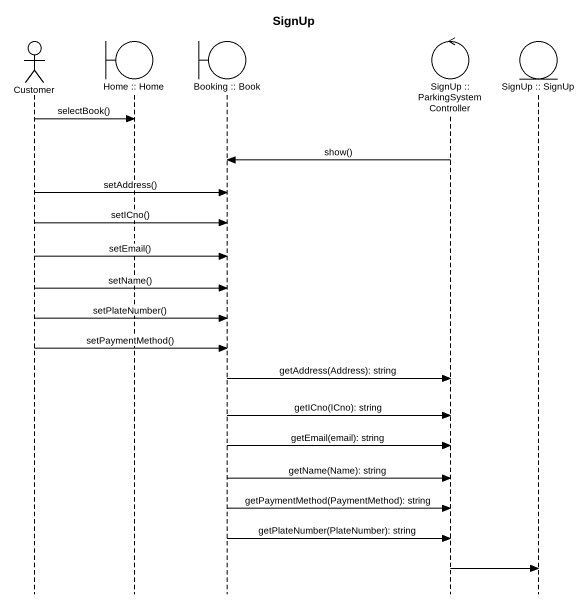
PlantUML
@startuml
title SignUp
hide footbox
actor Customer
boundary "Home :: Home" as Home_Home
boundary "Booking :: Book" as Booking_Book
control "SignUp :: ParkingSystemController" as SignUp_ParkingSystemControll
entity "SignUp :: SignUp" as SignUp_SignUp

Customer -> Home_Home : selectBook()
SignUp_ParkingSystemControll -> Booking_Book : show()
Customer -> Booking_Book : setAddress()
Customer -> Booking_Book : setICno()
Customer -> Booking_Book : setEmail()
Customer -> Booking_Book : setName()
Customer -> Booking_Book : setPlateNumber()
Customer -> Booking_Book : setPaymentMethod()
Booking_Book -> SignUp_ParkingSystemControll : getAddress(Address): string
Booking_Book -> SignUp_ParkingSystemControll : getICno(ICno): string
Booking_Book -> SignUp_ParkingSystemControll : getEmail(email): string
Booking_Book -> SignUp_ParkingSystemControll : getName(Name): string
Booking_Book -> SignUp_ParkingSystemControll : getPaymentMethod(PaymentMethod): string
Booking_Book -> SignUp_ParkingSystemControll : getPlateNumber(PlateNumber): string
SignUp_ParkingSystemControll -> SignUp_SignUp
@enduml
